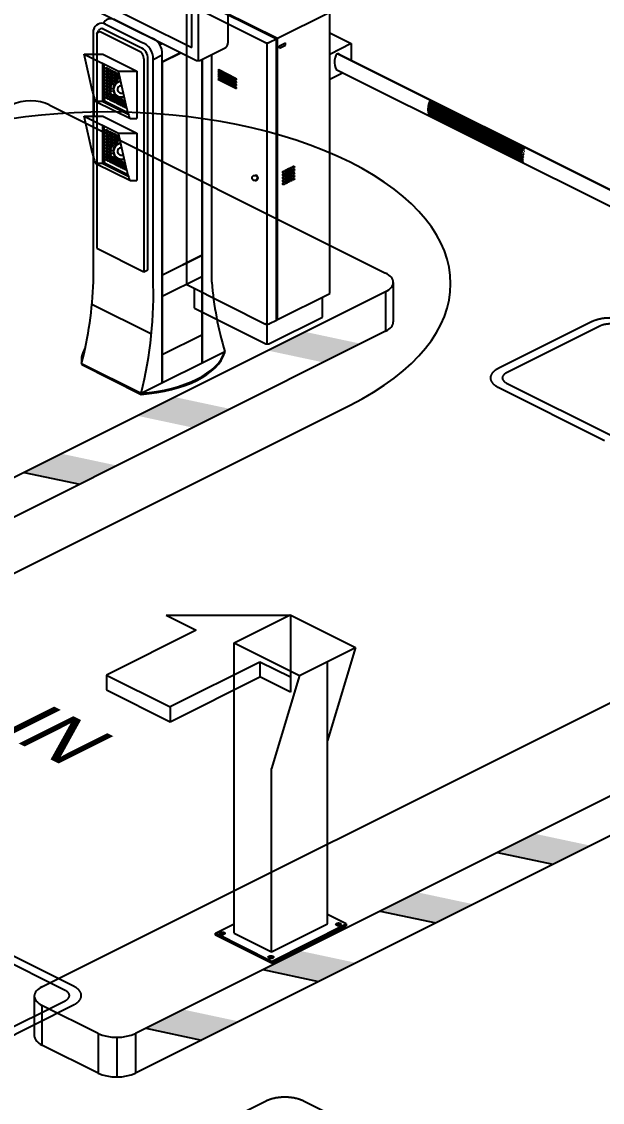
# Model space of a CAD drawing. Header units: millimetres. Extents: x 29838256 to 30236675, y -914750 to -833241.
# Drawn here: x 30048076 to 30050274, y -859853 to -855762 of the extents above; entities that cross this region are included whole.
import ezdxf
from ezdxf.enums import TextEntityAlignment as Align

# ---------------------------------------------------------------- set-up
doc = ezdxf.new("R2010")
doc.units = ezdxf.units.MM
doc.header["$LTSCALE"] = 600
doc.header["$MEASUREMENT"] = 0
doc.linetypes.add('CENTER2', pattern=[1.125, 0.75, -0.125, 0.125, -0.125])
for name, color, linetype in [('e-plan', 9, 'CONTINUOUS'), ('Parking-E', 7, 'CONTINUOUS'), ('Parking-S', 3, 'CONTINUOUS'), ('주차-기타', 7, 'CONTINUOUS')]:
    doc.layers.add(name, color=color, linetype=linetype)
doc.styles.add('돋움', font='Dotum.TTF')

msp = doc.modelspace()

# ---------------------------------------------------------------- hatches: boundary and pattern name
at = {"layer": 'Parking-E', "ltscale": 2}
h = msp.add_hatch(dxfattribs=at)
h.set_pattern_fill('ANSI31', color=1, scale=30.0049883209837, style=0)
h.set_pattern_definition([(44.99999999999999, (19714026.45604008, -372620.0193473104), (-2.652091338898841, 2.652091338898841), [])])
edge = h.paths.add_edge_path()
edge.add_ellipse((30049626.14229169, -856091.1304550337), major_axis=(0.6856046885217134, 30.66235225548472), ratio=0.3965700414209321, start_angle=-1.443971825384437e-11, end_angle=155.8445530182984)
edge.add_line((30049620.54077555, -856118.9967074394), (30049974.15295407, -856295.802796699))
edge.add_ellipse((30049979.7544702, -856267.9365442934), major_axis=(0.6856046885217134, 30.66235225548472), ratio=0.3965700414209321, start_angle=-1.4495071809506044e-11, end_angle=155.8445530182984, ccw=False)
edge.add_line((30049980.44007491, -856237.2741920381), (30049626.82789638, -856060.4681027784))
for points in [[(30049149.17240988, -856936.07985649), (30049359.57846131, -856980.9017723872), (30049218.13359016, -857051.6242079631), (30049007.72753849, -857006.8022922)], [(30048655.34512639, -857182.9934982382), (30048865.75117781, -857227.8154141352), (30048724.30630666, -857298.5378497113), (30048513.90025498, -857253.715933948)], [(30048226.57955827, -857397.3762822987), (30048436.98560969, -857442.1981981958), (30048295.54073854, -857512.9206337718), (30048085.13468686, -857468.0987180087)], [(30050018.28422543, -858835.9477483494), (30050228.69027685, -858880.7696642466), (30050087.2454057, -858951.4920998221), (30049876.83935402, -858906.6701840591)], [(30049574.57631819, -859057.8017019694), (30049784.98236961, -859102.6236178661), (30049643.53749846, -859173.346053442), (30049433.13144679, -859128.5241376791)], [(30049130.86841095, -859279.6556555892), (30049341.27446237, -859324.477571486), (30049199.82959122, -859395.200007062), (30048989.42353954, -859350.378091299)], [(30048687.16050371, -859501.5096092091), (30048897.56655513, -859546.3315251059), (30048756.12168398, -859617.0539606817), (30048545.7156323, -859572.2320449188)]]:
    msp.add_hatch(color=3, dxfattribs=at).paths.add_polyline_path(points)

# ---------------------------------------------------------------- linework, layer by layer
at = {"layer": 'e-plan', "extrusion": (0, -0.8660254037844386, 0.5000000000000002)}
msp.add_line((30046101.27387723, -858822.2213715347, -11238.90430466018), (30049319.14470176, -857213.2859592695, -8452.146424519877), dxfattribs=at)
at = {"layer": 'e-plan', "extrusion": (0, -0.8660254037844387, 0.5000000000000002)}
msp.add_arc((30048399.75303761, -435007.0248356233, 738142.408890002), 1300.21616057596, 314.9999999614165, 134.9999999614165, dxfattribs=at)
at = {"layer": 'Parking-E', "color": 3, "extrusion": (0, -0.8660254037844386, 0.5000000000000002)}
for p, q in [((30048736.82908634, -855674.3469297149, -8023.075237243837), (30049040.93555988, -855826.4001664782, -8286.439168773246)), ((30048738.8294189, -855673.3467634374, -8023.075237243837), (30049042.93589243, -855825.4000002008, -8286.439168773246)), ((30048740.82975145, -855672.3465971597, -8021.342898435195), (30049044.93622498, -855824.3998339231, -8284.706829964603)), ((30048701.4678685, -855692.0275386405, -8051.96661140439), (30048998.67405185, -855840.6306303157, -8309.354716347665)), ((30048818.15988741, -855946.3562584502, -8150.574967163056), (30048888.88232311, -855981.7174763021, -8211.822393100141)), ((30048818.15988741, -855957.3956507613, -8150.574967163056), (30048888.88232311, -855992.7568686133, -8211.822393100141)), ((30048821.69600919, -855943.340002003, -8153.637338459931), (30048885.34620133, -855975.1650980697, -8208.760021803282)), ((30048821.69600919, -855954.3793943144, -8153.637338459931), (30048885.34620133, -855986.2044903811, -8208.760021803282)), ((30048818.15988741, -855968.4350430726, -8153.024864200539), (30048888.88232311, -856003.7962609247, -8214.272290137622)), ((30048818.15988741, -855979.4744353839, -8155.474761238021), (30048888.88232311, -856014.8356532358, -8216.722187175104)), ((30048821.69600919, -855965.4187866257, -8156.087235497412), (30048885.34620133, -855997.2438826924, -8211.209918840763)), ((30048821.69600919, -855976.458178937, -8158.537132534895), (30048885.34620133, -856008.2832750038, -8213.659815878245)), ((30048701.4678685, -856757.2046240354, -8051.96661140439), (30048999.56412092, -856906.2527502477, -8310.125538777102)), ((30048729.75684278, -856846.3615819787, -8076.465581778982), (30048997.3803535, -856980.173337337, -8308.234340709641))]:
    msp.add_line(p, q, dxfattribs=at)
at = {"layer": 'Parking-E', "color": 3}
for p, q in [((30048701.4678685, -856757.2046240353, -8051.966611403926), (30048701.4678685, -855692.0275386403, -8051.966611404044)), ((30049242.49450163, -856790.7977809958, -8110.151666044834), (30049242.49450163, -855725.6206956003, -8110.151666044891)), ((30048347.99580427, -856746.3238466991, -8324.940060898474), (30048347.99580427, -855792.2195156937, -8324.940060898474)), ((30048359.99896654, -855807.6915248478, -8369.068068440418), (30048367.99912982, -855794.9030498386, -8335.96893100895)), ((30048359.99896654, -855807.6915248478, -8369.068068440418), (30048359.99896654, -856619.5700052857, -8742.65237934788)), ((30049040.93555987, -856891.5772518729, -8284.706829965126), (30049040.93555988, -855826.4001664787, -8284.706829965184)), ((30049042.93589243, -856890.5770855963, -8284.706829965126), (30049042.93589243, -855825.4000002011, -8284.706829965184)), ((30049044.93622498, -856889.5769193191, -8284.706829965126), (30049044.93622498, -855824.3998339234, -8284.706829965184)), ((30048608.15637163, -857128.1990095896, -8555.962819186016), (30048608.15637163, -855876.7351190153, -8555.962819186016)), ((30049005.57434202, -856981.8284242908, -8315.3305429338), (30049005.57434202, -855842.1719108408, -8315.3305429338)), ((30049052.17402187, -855862.3022566976, -8284.70682996517), (30049052.17402187, -855853.3225886953, -8284.706829965184)), ((30049074.88561923, -855850.9464580179, -8284.706829965184), (30049074.88561923, -855841.966790016, -8284.706829965184)), ((30049323.82530269, -855844.9818994482, -8039.717126215845), (30049323.82530269, -855906.9664733771, -8039.717126215845)), ((30048312.70056268, -855884.7220943066, -8456.53335824222), (30048382.71220209, -855884.7220943066, -8321.410931185772)), ((30048538.26967871, -855901.8418772148, -8555.962819186016), (30048538.14473221, -856708.6428881215, -8896.931137996136)), ((30048553.14722637, -856701.1416410413, -8555.96281918602), (30048553.14722637, -855894.2380288695, -8555.962819186016)), ((30048573.15055192, -856730.7642727285, -8555.96281918602), (30048573.15055192, -855894.2380288695, -8555.962819186016)), ((30048609.1565379, -856719.6310852856, -8555.962819186016), (30048609.1565379, -855913.7791449269, -8555.962819186016)), ((30048759.21301404, -856644.6028472157, -8363.645901743384), (30048759.21301404, -855904.4161396085, -8363.645901743388)), ((30048760.21318032, -857052.1706052424, -8363.645901743384), (30048760.21318032, -855903.9160564704, -8363.645901743384)), ((30048795.21900003, -856747.6199737844, -8363.645901743384), (30048795.21900003, -855886.4131466439, -8363.645901743384)), ((30048387.71303348, -856038.4576279805, -8263.09239304961), (30048387.71303348, -855939.923068968, -8263.09239304961)), ((30048442.00485143, -855949.3742386833, -8568.514157120759), (30048512.01649085, -855949.3742386833, -8511.924422712527)), ((30048821.69600919, -855943.340002003, -8156.087235497412), (30048818.15988741, -855946.3562584502, -8150.574967163056)), ((30048821.69600919, -855954.3793943144, -8156.087235497412), (30048818.15988741, -855957.3956507613, -8150.574967163056)), ((30048821.69600919, -855965.4187866257, -8158.537132534895), (30048818.15988741, -855968.4350430726, -8153.024864200539)), ((30048821.69600919, -855976.458178937, -8160.987029572392), (30048818.15988741, -855979.4744353839, -8155.474761238021)), ((30048885.34620133, -855975.1650980697, -8211.209918840763), (30048888.88232311, -855981.7174763021, -8211.822393100141)), ((30048885.34620133, -855986.2044903811, -8211.209918840763), (30048888.88232311, -855992.7568686133, -8211.822393100141)), ((30048885.34620133, -855997.2438826924, -8213.659815878245), (30048888.88232311, -856003.7962609247, -8214.272290137622)), ((30048348.71989904, -856043.3858127096, -8307.103454805048), (30048348.71989904, -856119.548271731, -8251.439101360005)), ((30048885.34620133, -856008.2832750038, -8216.109712915728), (30048888.88232311, -856014.8356532358, -8216.722187175104)), ((30048382.71220209, -856063.6372771062, -8218.114202234414), (30048356.76289074, -856063.6372771062, -8477.907681186256)), ((30048312.70056268, -856119.548271731, -8320.956401493511), (30048382.71220209, -856119.548271731, -8185.833974437061)), ((30048487.42987394, -856128.2894214828, -8590.427380772206), (30048512.01649085, -856128.2894214828, -8408.62769376114)), ((30048442.00485143, -856184.2004161078, -8432.93720037205), (30048512.01649085, -856184.2004161078, -8376.347465963818)), ((30048382.71220209, -856298.4634545305, -8082.537245485702), (30048356.76289074, -856298.4634545305, -8342.330724437546)), ((30048487.42987394, -856363.1155989071, -8454.850424023494), (30048512.01649085, -856363.1155989071, -8273.05073701243)), ((30048759.21301404, -857052.6706883811, -8363.645901743384), (30048759.21301404, -856645.603013493, -8363.645901743384)), ((30048609.1565379, -857127.698926451, -8555.962819186016), (30048609.1565379, -856720.631251563, -8555.962819186016)), ((30048729.75684278, -856846.3615819785, -8076.465581778923), (30048729.75684278, -856771.3491111787, -8076.465581778864)), ((30049214.20552735, -856879.9547389382, -8134.650636419714), (30049214.20552735, -856804.9422681367, -8134.650636419598)), ((30048844.72470503, -857014.4155911403, -8320.772703587383), (30048844.72470503, -857009.9148428922, -8320.772703587383)), ((30048528.14559517, -857168.2043978159, -8516.987383348958), (30048528.14559517, -857172.705146064, -8516.987383348958)), ((30049267.38528787, -859177.8676839793, -425393.2843922413), (30049267.38528787, -859179.2851668575, -425393.2843922413)), ((30048827.60035273, -859211.9553439765, -425393.2843922413), (30048827.60035273, -859213.3728268548, -425393.2843922413)), ((30049011.68186687, -859302.0858397108, -425393.2843922413), (30049011.68186687, -859303.5033225891, -425393.2843922413))]:
    msp.add_line(p, q, dxfattribs=at)
at = {"layer": 'Parking-E', "color": 3, "extrusion": (3.596714474285057e-14, -0.8660254037844386, 0.5000000000000002)}
for p, q in [((30048565.1492217, -855822.5291186655, -8456.514725562663), (30048426.00877391, -855753.111549097, -8313.747982359004)), ((30048523.96692578, -855859.0579102223, -8555.96281918602), (30048382.47828894, -855788.7153644281, -8369.602012210073)), ((30048530.14340199, -855840.0320285193, -8511.834811644077), (30048391.0029542, -855770.6144589512, -8369.068068440414)), ((30048519.33456863, -855873.3273214997, -8555.962819186016), (30048375.39412432, -855801.9476882463, -8369.068068440418)), ((30048598.75831339, -855848.684538571, -8533.78584722005), (30048608.06259476, -855844.0323978843, -8525.728103186595)), ((30048609.1565379, -855912.7789786495, -8484.7740695399), (30048677.35614708, -855878.6791740593, -8425.71147546127)), ((30048609.1565379, -855913.7791449269, -8484.7740695399), (30048678.35631336, -855879.179257198, -8424.845306057243)), ((30048573.15055192, -855904.796889516, -8530.958662251862), (30048608.15637163, -855887.293979662, -8500.642733104605)), ((30048609.1565379, -856719.6310852856, -8524.780720634544), (30048759.21301404, -856644.6028472157, -8394.828000294847)), ((30048609.1565379, -856720.631251563, -8524.78072063454), (30048759.21301404, -856645.603013493, -8394.828000294852)), ((30048538.14473221, -856708.6428881215, -8896.93113799613), (30048553.14722637, -856701.1416410413, -8883.938596933012)), ((30048608.15637163, -856801.144636891, -8525.646890038754), (30048760.21318032, -856725.1162325436, -8393.961830890648)), ((30048608.15637163, -857021.4090098563, -8488.653748983048), (30048760.21318032, -856945.3806055088, -8356.96868983494)), ((30048528.14559517, -857168.2043978159, -8594.93825502308), (30048844.72470503, -857009.9148428922, -8320.772703587376))]:
    msp.add_line(p, q, dxfattribs=at)
at = {"layer": 'Parking-E', "color": 3, "extrusion": (5.551115123125782e-17, -0.8660254037844387, 0.4999999999999999)}
for p, q in [((30049044.93622498, -855824.3998339241, -8281.242152349832), (30049240.49416907, -855726.6208618773, -8111.884004852693)), ((30049011.84851802, -855840.9436874063, -8309.89694713402), (30049042.93589243, -855825.4000002015, -8282.974491158258)), ((30049052.17402187, -855853.3225886953, -8274.974036378859), (30049074.88561923, -855841.966790016, -8255.305216105307)), ((30049052.17402187, -855862.3022566976, -8274.974036378859), (30049074.88561923, -855850.9464580179, -8255.305216105307)), ((30049044.93622498, -856889.5769193189, -8281.242152349832), (30049242.49450163, -856790.7977809939, -8110.15166604428)), ((30049012.14325941, -856905.973402107, -8309.64169360425), (30049042.93589243, -856890.5770855963, -8282.974491158258)), ((30049013.69332163, -856980.2108417952, -8308.299300337034), (30049214.20552735, -856879.954738938, -8134.650636419074))]:
    msp.add_line(p, q, dxfattribs=at)
at = {"layer": 'Parking-E', "color": 3, "extrusion": (8.326672684688674e-17, -0.8660254037844387, 0.4999999999999999)}
for p, q in [((30049242.49450163, -855804.3164989174, -7969.282586386799), (30049323.82530269, -855844.9818994475, -8039.717126214798)), ((30049323.82530269, -855844.9818994482, -8039.717126215845), (30049242.49450163, -855885.6472999784, -8110.151666044252)), ((30049292.84588335, -855955.4874054645, -8066.546090353683), (30049242.49450163, -855980.6630963281, -8110.151666044252))]:
    msp.add_line(p, q, dxfattribs=at)
at = {"layer": 'Parking-E', "color": 3, "extrusion": (-2.775557561562891e-17, -0.8660254037844388, 0.4999999999999999)}
for p, q in [((30048382.71220209, -855884.7220943066, -8456.53335824222), (30048512.01649085, -855949.3742386833, -8568.514157120759)), ((30048382.71220209, -856063.6372771062, 131000.6666384741), (30048382.71220209, -855919.9120694342, 131000.6666384741)), ((30048387.71303348, -856056.152435901, -8227.966136641584), (30048387.71303348, -855922.2282610476, -8298.218649457638)), ((30048512.01649085, -855949.3742386833, -8511.924422712527), (30048512.01649085, -856128.2894214828, -8408.627693761111)), ((30048382.71220209, -856063.6372771062, -8518.511395613119), (30048479.50144611, -856112.031899115, -8602.333339745202)), ((30048391.54881892, -856062.4644860551, 126768.0476975848), (30048477.42108272, -856105.2727606347, 32011.8168405194)), ((30048382.71220209, -856119.548271731, -8537.879532291516), (30048512.01649085, -856184.2004161078, -8649.860331170086)), ((30048382.71220209, -856298.4634545305, 131136.2435952228), (30048382.71220209, -856154.7382468585, 131136.2435952228)), ((30048387.71303348, -856290.9786133253, -8092.389179892873), (30048387.71303348, -856157.0544384719, -8162.641692708926)), ((30048512.01649085, -856184.2004161078, -8376.347465963818), (30048512.01649085, -856363.1155989071, -8273.050737012401)), ((30048382.71220209, -856298.4634545305, -8382.934438864408), (30048479.50144611, -856346.858076539, -8466.756382996491)), ((30048391.54881892, -856297.2906634796, 126903.6246543335), (30048477.42108272, -856340.0989380591, 32147.39379726811))]:
    msp.add_line(p, q, dxfattribs=at)
at = {"layer": 'Parking-E', "color": 3, "extrusion": (0, -0.8660254037844387, 0.4999999999999999)}
for p, q in [((30049273.21571786, -855883.66201352, -8136.757019740213), (30051746.16739918, -857120.1378541762, -10278.39599808648)), ((30049278.40103393, -855884.2543389973, -8141.247635178678), (30051748.50096751, -857119.30430579, -10280.41692754699)), ((30049266.92859703, -855942.5287623014, -8131.312213379547), (30051742.21384667, -857180.1713871197, -10274.97212118382))]:
    msp.add_line(p, q, dxfattribs=at)
at = {"layer": 'Parking-E', "extrusion": (0, -0.8660254037844386, 0.5000000000000002)}
for p, q in [((30048180.51348729, -856076.683039417, -6743.343240565685), (30049453.51732996, -856713.1849607524, -7845.796907434289)), ((30049453.51732996, -856783.9073964563, -7968.291759308594), (30045634.50580194, -858693.4131604632, -11275.65275991445)), ((30049453.51732996, -856933.9323380612, -7968.291759308594), (30045634.50580194, -858843.4381020683, -11275.65275991444)), ((30048152.80811916, -859415.0736229665, -12525.60534678373), (30051335.31772583, -857823.818819627, -9769.47117961209)), ((30051688.92990436, -858000.6249088871, -10075.70830929785), (30048506.42029768, -859591.8797122262, -12831.84247646936)), ((30051688.92990436, -858150.649850492, -10075.70830929785), (30048506.42029768, -859741.9046538312, -12831.84247646935)), ((30048364.97542627, -859591.8797122263, -12831.84247646932), (30048152.80811916, -859485.7960586703, -12648.10019865785)), ((30048364.97542627, -859741.9046538314, -12831.84247646932), (30048152.80811916, -859635.8210002753, -12648.10019865785))]:
    msp.add_line(p, q, dxfattribs=at)
at = {"layer": 'Parking-E', "color": 1, "ltscale": 2}
for p, q in [((30049626.82789638, -856060.4681027784, -8442.994149423012), (30049980.44007491, -856237.2741920381, -8749.231279108079)), ((30049620.54077555, -856118.9967074394, -8442.994149423012), (30049974.15295407, -856295.802796699, -8749.231279108079))]:
    msp.add_line(p, q, dxfattribs=at)
at = {"layer": 'Parking-E', "color": 3, "extrusion": (3.604564098013851e-14, -0.8660254037844385, 0.5000000000000002)}
for p, q in [((30048359.99896654, -856619.5700052857, -8742.65237934788), (30048538.14473221, -856708.6428881215, -8896.931137996136)), ((30048342.09801472, -856830.9208356048, -8582.63529378809), (30048567.22974344, -856943.4866999601, -8777.605090049276)), ((30048302.31405552, -857055.2886279885, -8407.157929344272), (30048528.14559517, -857168.2043978159, -8602.733779660946)), ((30048303.01696043, -857060.1408286948, -8485.717534532158), (30048528.14559517, -857172.705146064, -8602.733779660946))]:
    msp.add_line(p, q, dxfattribs=at)
at = {"layer": 'Parking-E'}
for p, q in [((30049482.81152199, -856748.5461786044, -7907.044333371435), (30049482.81152199, -856898.5711202094, -7907.044333371431)), ((30049453.51732996, -856783.9073964563, -7968.29175930858), (30049453.51732996, -856933.9323380612, -7968.29175930858)), ((30048123.51392712, -859450.4348408183, -12586.85277272068), (30048123.51392712, -859600.4597824231, -12586.85277272068)), ((30048152.80811916, -859485.7960586703, -12648.10019865783), (30048152.80811916, -859635.8210002753, -12648.10019865783)), ((30048364.97542627, -859591.8797122263, -12831.84247646931), (30048364.97542627, -859741.9046538314, -12831.84247646931)), ((30048506.42029768, -859591.8797122263, -12831.84247646931), (30048506.42029768, -859741.9046538314, -12831.84247646931)), ((30048435.69786197, -859606.5268082427, -12857.21199095291), (30048435.69786197, -859756.5517498476, -12857.21199095291))]:
    msp.add_line(p, q, dxfattribs=at)
at = {"layer": 'Parking-E', "color": 3, "ltscale": 2}
for p, q in [((30048085.13468712, -857468.0987178747, -9153.345890102844), (30048295.54073854, -857512.9206337718, -8971.128904460658)), ((30048879.83475891, -859212.8785361164, -12187.51955497718), (30048879.83475891, -858112.6956310137, -12187.51955497718)), ((30049233.44693743, -859177.5173182677, -12126.27212904574), (30049233.44693743, -858183.4180667169, -12126.27212904574)), ((30049021.27963032, -859283.6009718215, -12310.01440685379), (30049021.27963032, -858588.485409052, -12310.01440685379)), ((30049876.83935428, -858906.6701839255, -11645.02475962187), (30050087.2454057, -858951.4920998221, -11462.80777397968)), ((30049433.13144704, -859128.5241375453, -12029.28707915151), (30049643.53749846, -859173.346053442, -11847.07009350932)), ((30049304.16937313, -859177.5173182664, -12126.27212904417), (30049304.16937313, -859184.518482208, -12126.27212904417)), ((30048809.11232321, -859219.879700059, -12187.51955498061), (30048809.11232321, -859212.8785361185, -12187.51955498061)), ((30048989.4235398, -859350.3780911651, -12413.54939868121), (30049199.82959122, -859395.200007062, -12231.33241303903)), ((30049021.27963031, -859318.9621896741, -12371.26183279227), (30049021.27963031, -859325.9633536147, -12371.26183279227)), ((30048545.71563256, -859572.2320447848, -12797.81171821087), (30048756.12168398, -859617.0539606817, -12615.59473256868))]:
    msp.add_line(p, q, dxfattribs=at)
at = {"layer": 'Parking-E', "color": 6, "extrusion": (0, -0.8660254037844386, 0.5000000000000002)}
for p, q in [((30048622.32153202, -858008.1701049298, -26279.21257747985), (30048736.97370755, -858065.4961926916, -26378.5042740825)), ((30048622.32153202, -858008.1701049298, -26279.2125774801), (30048736.97370755, -858065.4961926907, -26378.50427408138)), ((30048622.32153202, -858008.1701049298, -26279.21257748015), (30048736.97370755, -858065.4961926907, -26378.5042740814)), ((30048622.32542909, -858008.1720534632, -26279.2159524392), (30048736.97760462, -858065.4981412243, -26378.5076490405)), ((30049093.15736866, -858243.5880232479, -26686.96837301943), (30048978.00882117, -858186.0137495017, -26587.24680568541)), ((30049093.15736866, -858299.499017873, -26686.96837301943), (30048978.00882117, -858241.9247441267, -26587.24680568541))]:
    msp.add_line(p, q, dxfattribs=at)
at = {"layer": 'Parking-E', "color": 6}
for p, q in [((30048622.32153202, -858008.1701049298, -26279.2125774801), (30049093.15736866, -858008.1701049298, -26279.2125774801)), ((30049093.15736866, -858008.1701049298, -26279.63996825614), (30049093.15736866, -858243.5880232448, -26279.63996825614)), ((30048736.97760462, -858065.4981412243, -26378.5076490405), (30048397.11754461, -858235.424274158, -26672.82834481496)), ((30048978.00882117, -858186.0137495017, -26587.24680568541), (30048638.15655531, -858355.9437795023, -26881.57425137461)), ((30048978.00882117, -858186.0137495017, -26587.24680568541), (30048978.00882117, -858241.9247441272, -26587.24680568541)), ((30048397.11754461, -858235.4242741584, -26672.82834481582), (30048397.11754461, -858291.335268783, -26672.82834481582)), ((30048397.11754461, -858235.424274158, -26672.82834481496), (30048638.15655531, -858355.9437795023, -26881.57425137461)), ((30048638.15265824, -858411.8528255944, -26881.57087641504), (30048978.00882117, -858241.9247441267, -26587.24680568171)), ((30049093.15736866, -858243.5880232458, -26686.96837301376), (30049093.15736866, -858299.499017873, -26686.96837301376)), ((30048397.11754461, -858291.3352687833, -26692.19648149374), (30048638.15655531, -858411.8547741278, -26900.94238805338)), ((30048638.15655531, -858355.9437795023, -26881.57425137461), (30048638.1565553, -858411.8547741271, -26881.57425137461))]:
    msp.add_line(p, q, dxfattribs=at)
at = {"layer": 'Parking-E', "color": 3, "ltscale": 2, "extrusion": (2.77555756156289e-17, -0.8660254037844385, 0.5000000000000002)}
for p, q in [((30048879.83475891, -858112.6956310135, -12187.51955497718), (30049092.00206603, -858006.6119774579, -12003.77727716657)), ((30049092.00206603, -858006.6119774581, -12003.77727716645), (30049339.53059099, -858130.3762399413, -12218.14326794924)), ((30049127.36328388, -858236.4598934972, -12401.88554575939), (30049339.53059099, -858130.3762399416, -12218.14326794878)), ((30049304.16937313, -859177.5173182664, -12126.27212904417), (30049233.44693744, -859142.1561004169, -12065.02470311285)), ((30048809.11232321, -859212.8785361183, -12187.51955498055), (30048879.83475891, -859177.5173182647, -12126.27212904167)), ((30049021.27963032, -859283.6009718216, -12310.01440685402), (30049233.44693743, -859177.517318266, -12126.27212904341)), ((30049021.27963031, -859318.9621896739, -12371.26183279169), (30049304.16937313, -859177.5173182664, -12126.27212904417)), ((30049021.27963031, -859325.9633536155, -12371.26183279169), (30049304.16937313, -859184.518482208, -12126.27212904417)), ((30049021.27963031, -859318.9621896741, -12371.26183279227), (30048809.11232321, -859212.8785361183, -12187.51955498061)), ((30049021.27963031, -859325.9633536157, -12371.26183279227), (30048809.11232321, -859219.8797000599, -12187.51955498061))]:
    msp.add_line(p, q, dxfattribs=at)
at = {"layer": 'Parking-E', "color": 3, "ltscale": 2, "extrusion": (-2.775557561562891e-17, -0.8660254037844387, 0.4999999999999999)}
msp.add_line((30048879.83475891, -858112.6956310137, -12187.51955497706), (30049127.36328388, -858236.4598934972, -12401.88554575933), dxfattribs=at)
at = {"layer": 'Parking-E', "color": 3, "ltscale": 2, "extrusion": (0, -0.8660254037844386, 0.5000000000000002)}
for p, q in [((30049339.53059099, -858130.3762399423, -12218.14326795035), (30049233.44693744, -858482.4017554971, -12126.27212904493)), ((30049127.36328388, -858236.4598934999, -12401.88554575857), (30049021.27963032, -858588.4854090548, -12310.01440685315)), ((30048879.83475891, -859212.8785361164, -12187.51955497741), (30049021.27963032, -859283.6009718215, -12310.01440685362))]:
    msp.add_line(p, q, dxfattribs=at)
at = {"layer": 'Parking-E', "color": 3, "extrusion": (-2.775557561562891e-17, -0.8660254037844388, 0.4999999999999999)}
for points, elevation in [([(30048312.70056268, -435265.9337633412), (30048442.00485143, -435395.2380520946)], 736989.6453655327), ([(30048312.70056268, -435265.9337633412), (30048442.00485143, -435395.2380520945)], 737260.7992790301)]:
    msp.add_lwpolyline(points, dxfattribs=dict(at, elevation=elevation))
at = {"layer": 'Parking-E', "color": 3, "extrusion": (-0.975900072948549, -0.2182178902359217, 0)}
for points, elevation in [([(7392482.042340605, -8505.443093227273), (7392337.36539344, -8456.533358243114)], -29137381.19811941), ([(7392711.209224284, -8369.866136478619), (7392566.532277117, -8320.956401494457)], -29137329.9548464)]:
    msp.add_lwpolyline(points, dxfattribs=dict(at, elevation=elevation))
at = {"layer": 'Parking-E', "color": 3, "extrusion": (-0.9759000729485515, -0.2182178902359102, 0)}
for points, elevation in [([(7392573.709283656, -8617.544377937007), (7392428.675934596, -8568.514157121448)], -29137493.27792977), ([(7392802.876167336, -8481.9674211885), (7392657.842818274, -8432.93720037294)], -29137442.03465676)]:
    msp.add_lwpolyline(points, dxfattribs=dict(at, elevation=elevation))
at = {"layer": 'Parking-E', "color": 3, "extrusion": (-0.9637471416627431, -0.248846993550172, 0.09626328863036789)}
for points, elevation in [([(8341169.837617815, 2771628.264862969, 0.5059305949318733), (8341209.487463047, 2771655.928748698)], -28746805.1907484), ([(8341397.20659805, 2771757.560720467, 0.5059305949318733), (8341436.856443285, 2771785.224606197)], -28746733.70387643)]:
    msp.add_lwpolyline(points, format="xyb", dxfattribs=dict(at, elevation=elevation))
at = {"layer": 'Parking-E', "color": 3, "extrusion": (0.4433424444698493, 0.8963523174129124, 0)}
for points, elevation in [([(-27313443.56443925, -8477.907681186347), (-27313589.39334687, -8590.079140347918)], 12554377.31443584), ([(-27313547.67285078, -8342.330724437637), (-27313693.5017584, -8454.502183599207)], 12554166.82744752)]:
    msp.add_lwpolyline(points, dxfattribs=dict(at, elevation=elevation))
at = {"layer": 'Parking-E', "color": 3, "extrusion": (-0.9571959729127613, -0.2588787813451855, 0.1294513267943745)}
for points, elevation in [([(8671321.443097517, 3717431.71721056, 0.5031538155354386), (8671361.12054087, 3717459.064312326)], -28541769.75397673), ([(8671548.125121891, 3717558.217072425, 0.5031538155354386), (8671587.802565236, 3717585.564174189)], -28541691.41184513)]:
    msp.add_lwpolyline(points, format="xyb", dxfattribs=dict(at, elevation=elevation))
at = {"layer": 'Parking-E', "color": 3}
for centre, radius in [((30048396.33620908, -855938.8528684757, 32823.27666825915), 2.805446366436168), ((30048396.33620908, -855950.1473846452, 32823.27666825915), 2.805446366436168), ((30048396.33620908, -855961.4419008149, 32823.27666825915), 2.805446366436168), ((30048404.37180162, -855942.8706647491, 32816.31764097886), 2.805446366436168), ((30048404.37180162, -855954.1651809188, 32816.31764097886), 2.805446366436168), ((30048404.37180162, -855965.4596970885, 32816.31764097886), 2.805446366436168), ((30048412.40739417, -855946.8884610226, 32809.35861369869), 2.805446366436168), ((30048412.40739417, -855958.1829771922, 32809.35861369869), 2.805446366436168), ((30048420.44298672, -855950.9062572961, 32802.3995864184), 2.805446366436168), ((30048420.44298672, -855962.2007734658, 32802.3995864184), 2.805446366436168), ((30048428.47857927, -855954.9240535697, 32795.44055913811), 2.805446366436168), ((30048436.51417181, -855958.9418498431, 32788.48153185794), 2.805446366436168), ((30048396.33620908, -855972.7364169846, 32823.27666825915), 2.805446366436168), ((30048396.33620908, -855984.0309331542, 32823.27666825915), 2.805446366436168), ((30048396.33620908, -855995.325449324, 32823.27666825915), 2.805446366436168), ((30048396.33620908, -856006.6199654936, 32823.27666825915), 2.805446366436168), ((30048404.37180162, -855976.7542132579, 32816.31764097886), 2.805446366436168), ((30048404.37180162, -855988.0487294277, 32816.31764097886), 2.805446366436168), ((30048404.37180162, -855999.3432455974, 32816.31764097886), 2.805446366436168), ((30048412.40739417, -855969.4774933619, 32809.35861369869), 2.805446366436168), ((30048412.40739417, -855980.7720095316, 32809.35861369869), 2.805446366436168), ((30048412.40739417, -855992.0665257013, 32809.35861369869), 2.805446366436168), ((30048412.40739417, -856003.3610418709, 32809.35861369869), 2.805446366436168), ((30048420.44298672, -855973.4952896354, 32802.3995864184), 2.805446366436168), ((30048420.44298672, -855984.7898058051, 32802.3995864184), 2.805446366436168), ((30048420.44298672, -855996.0843219748, 32802.3995864184), 2.805446366436168), ((30048428.47857927, -855966.2185697391, 32795.44055913811), 2.805446366436168), ((30048428.47857927, -855977.513085909, 32795.44055913811), 2.805446366436168), ((30048428.47857927, -855988.8076020787, 32795.44055913811), 2.805446366436168), ((30048436.51417181, -855970.2363660127, 32788.48153185794), 2.805446366436168), ((30048436.51417181, -855981.5308821825, 32788.48153185794), 2.805446366436168), ((30048444.54976436, -855974.2541622863, 32781.52250457777), 2.805446366436168), ((30048396.33620908, -856017.9144816631, 32823.27666825915), 2.805446366436168), ((30048396.33620908, -856029.2089978328, 32823.27666825915), 2.805446366436168), ((30048396.33620908, -856038.5273050491, 32823.27666825915), 2.805446366436168), ((30048404.37180162, -856010.637761767, 32816.31764097886), 2.805446366436168), ((30048404.37180162, -856021.9322779367, 32816.31764097886), 2.805446366436168), ((30048404.37180162, -856033.2267941063, 32816.31764097886), 2.805446366436168), ((30048404.37180162, -856042.5451013227, 32816.31764097886), 2.805446366436168), ((30048412.40739417, -856014.6555580405, 32809.35861369869), 2.805446366436168), ((30048412.40739417, -856025.9500742102, 32809.35861369869), 2.805446366436168), ((30048412.40739417, -856037.2445903799, 32809.35861369869), 2.805446366436168), ((30048412.40739417, -856046.5628975962, 32809.35861369869), 2.805446366436168), ((30048420.44298672, -856041.2623866533, 32802.3995864184), 2.805446366436168), ((30048428.47857927, -856045.2801829269, 32795.44055913811), 2.805446366436168), ((30048396.33620908, -856048.714421202, 32823.27666825915), 2.805446366436168), ((30048404.37180162, -856052.7322174753, 32816.31764097886), 2.805446366436168), ((30048412.40739417, -856056.7500137489, 32809.35861369869), 2.805446366436168), ((30048420.44298672, -856050.5806938697, 32802.3995864184), 2.805446366436168), ((30048420.44298672, -856060.7678100223, 32802.3995864184), 2.805446366436168), ((30048428.47857927, -856054.5984901431, 32795.44055913811), 2.805446366436168), ((30048428.47857927, -856064.7856062959, 32795.44055913811), 2.805446366436168), ((30048436.51417181, -856049.2979792004, 32788.48153185794), 2.805446366436168), ((30048436.51417181, -856058.6162864167, 32788.48153185794), 2.805446366436168), ((30048436.51417181, -856068.8034025693, 32788.48153185794), 2.805446366436168), ((30048444.54976436, -856053.3157754738, 32781.52250457765), 2.805446366436168), ((30048444.54976436, -856062.6340826902, 32781.52250457765), 2.805446366436168), ((30048444.54976436, -856072.8211988428, 32781.52250457765), 2.805446366436168), ((30048452.58535691, -856057.3335717473, 32774.56347729736), 2.805446366436168), ((30048452.58535691, -856066.6518789638, 32774.56347729736), 2.805446366436168), ((30048452.58535691, -856076.8389951163, 32774.56347729736), 2.805446366436168), ((30048460.62094945, -856061.3513680209, 32767.60445001719), 2.805446366436168), ((30048460.62094945, -856070.6696752373, 32767.60445001719), 2.805446366436168), ((30048460.62094945, -856080.8567913898, 32767.60445001719), 2.805446366436168), ((30048468.656542, -856084.8745876633, 32760.64542273691), 2.805446366436168), ((30048396.33620908, -856173.6790459, 32958.85362500785), 2.805446366436168), ((30048396.33620908, -856184.9735620697, 32958.85362500785), 2.805446366436168), ((30048396.33620908, -856196.2680782394, 32958.85362500785), 2.805446366436168), ((30048396.33620908, -856207.562594409, 32958.85362500785), 2.805446366436168), ((30048404.37180162, -856177.6968421736, 32951.89459772757), 2.805446366436168), ((30048404.37180162, -856188.9913583433, 32951.89459772757), 2.805446366436168), ((30048404.37180162, -856200.2858745127, 32951.89459772757), 2.805446366436168), ((30048412.40739417, -856181.714638447, 32944.9355704474), 2.805446366436168), ((30048412.40739417, -856193.0091546167, 32944.9355704474), 2.805446366436168), ((30048412.40739417, -856204.3036707863, 32944.9355704474), 2.805446366436168), ((30048420.44298672, -856185.7324347206, 32937.97654316712), 2.805446366436168), ((30048420.44298672, -856197.0269508902, 32937.97654316712), 2.805446366436168), ((30048420.44298672, -856208.3214670599, 32937.97654316712), 2.805446366436168), ((30048428.47857927, -856189.750230994, 32931.01751588682), 2.805446366436168), ((30048428.47857927, -856201.0447471637, 32931.01751588682), 2.805446366436168), ((30048436.51417181, -856193.7680272675, 32924.05848860666), 2.805446366436168), ((30048436.51417181, -856205.0625434374, 32924.05848860666), 2.805446366436168), ((30048444.54976436, -856209.0803397108, 32917.09946132648), 2.805446366436168), ((30048396.33620908, -856218.8571105787, 32958.85362500785), 2.805446366436168), ((30048396.33620908, -856230.1516267484, 32958.85362500785), 2.805446366436168), ((30048396.33620908, -856241.446142918, 32958.85362500785), 2.805446366436168), ((30048404.37180162, -856211.5803906826, 32951.89459772757), 2.805446366436168), ((30048404.37180162, -856222.8749068523, 32951.89459772757), 2.805446366436168), ((30048404.37180162, -856234.1694230218, 32951.89459772757), 2.805446366436168), ((30048404.37180162, -856245.4639391914, 32951.89459772757), 2.805446366436168), ((30048412.40739417, -856215.5981869561, 32944.9355704474), 2.805446366436168), ((30048412.40739417, -856226.8927031257, 32944.9355704474), 2.805446366436168), ((30048412.40739417, -856238.1872192953, 32944.9355704474), 2.805446366436168), ((30048412.40739417, -856249.481735465, 32944.9355704474), 2.805446366436168), ((30048420.44298672, -856219.6159832296, 32937.97654316712), 2.805446366436168), ((30048420.44298672, -856230.9104993992, 32937.97654316712), 2.805446366436168), ((30048428.47857927, -856212.3392633335, 32931.01751588682), 2.805446366436168), ((30048428.47857927, -856223.633779503, 32931.01751588682), 2.805446366436168), ((30048436.51417181, -856216.3570596068, 32924.05848860666), 2.805446366436168), ((30048396.33620908, -856252.7406590877, 32958.85362500785), 2.805446366436168), ((30048396.33620908, -856264.0351752574, 32958.85362500785), 2.805446366436168), ((30048396.33620908, -856273.3534824736, 32958.85362500785), 2.805446366436168), ((30048396.33620908, -856283.5405986262, 32958.85362500785), 2.805446366436168), ((30048404.37180162, -856256.7584553611, 32951.89459772757), 2.805446366436168), ((30048404.37180162, -856268.0529715307, 32951.89459772757), 2.805446366436168), ((30048404.37180162, -856277.3712787471, 32951.89459772757), 2.805446366436168), ((30048404.37180162, -856287.5583948998, 32951.89459772757), 2.805446366436168), ((30048412.40739417, -856260.7762516346, 32944.9355704474), 2.805446366436168), ((30048412.40739417, -856272.0707678044, 32944.9355704474), 2.805446366436168), ((30048412.40739417, -856281.3890750207, 32944.9355704474), 2.805446366436168), ((30048412.40739417, -856291.5761911733, 32944.9355704474), 2.805446366436168), ((30048420.44298672, -856276.0885640779, 32937.97654316712), 2.805446366436168), ((30048420.44298672, -856285.406871294, 32937.97654316712), 2.805446366436168), ((30048428.47857927, -856280.1063603514, 32931.01751588682), 2.805446366436168), ((30048428.47857927, -856289.4246675676, 32931.01751588682), 2.805446366436168), ((30048436.51417181, -856284.1241566248, 32924.05848860666), 2.805446366436168), ((30048444.54976436, -856288.1419528984, 32917.09946132636), 2.805446366436168), ((30048452.58535691, -856292.1597491718, 32910.14043404608), 2.805446366436168), ((30048420.44298672, -856295.5939874469, 32937.97654316712), 2.805446366436168), ((30048428.47857927, -856299.6117837202, 32931.01751588682), 2.805446366436168), ((30048436.51417181, -856293.4424638412, 32924.05848860666), 2.805446366436168), ((30048436.51417181, -856303.6295799938, 32924.05848860666), 2.805446366436168), ((30048444.54976436, -856297.4602601147, 32917.09946132636), 2.805446366436168), ((30048444.54976436, -856307.6473762672, 32917.09946132636), 2.805446366436168), ((30048452.58535691, -856301.4780563881, 32910.14043404608), 2.805446366436168), ((30048452.58535691, -856311.6651725408, 32910.14043404608), 2.805446366436168), ((30048460.62094945, -856296.1775454454, 32903.18140676591), 2.805446366436168), ((30048460.62094945, -856305.4958526617, 32903.18140676591), 2.805446366436168), ((30048460.62094945, -856315.6829688143, 32903.18140676591), 2.805446366436168), ((30048468.656542, -856319.7007650879, 32896.22237948562), 2.805446366436168), ((30049067.67495057, -856330.9467745252, -10010.71165635377), 3.542095368863256), ((30049076.9084324, -856326.3300336124, -9999.250548911192), 3.542095368863256), ((30049086.14191423, -856321.7132926991, -9991.254119083362), 3.542095368863256), ((30049086.14191423, -856332.7746675692, -9991.254119083362), 3.542095368863256), ((30049095.37539605, -856317.0965517854, -9983.257689255543), 3.542095368863256), ((30049095.37539605, -856328.1579266555, -9983.257689255543), 3.542095368863256), ((30049104.60887788, -856312.4798108716, -9975.261259427725), 3.542095368863256), ((30049104.60887788, -856323.5411857421, -9975.261259427725), 3.542095368863256), ((30049104.60887788, -856334.6025606125, -9975.261259427725), 3.542095368863256), ((30048957.96226291, -856353.3897230511, -10010.71165635377), 9.826203909144528), ((30049067.67495057, -856342.0081493956, -10010.71165635377), 3.542095368863256), ((30049067.67495057, -856353.0695242658, -10010.71165635377), 3.542095368863256), ((30049067.67495057, -856364.1308991362, -10010.71165635377), 3.542095368863256), ((30049067.67495057, -856375.1922740067, -10010.71165635377), 3.542095368863256), ((30049076.9084324, -856337.3914084829, -9999.250548911192), 3.542095368863256), ((30049076.9084324, -856348.4527833533, -9999.250548911192), 3.542095368863256), ((30049076.9084324, -856359.5141582238, -9999.250548911192), 3.542095368863256), ((30049076.9084324, -856370.5755330939, -9999.250548911192), 3.542095368863256), ((30049086.14191423, -856343.8360424397, -9991.254119083362), 3.542095368863256), ((30049086.14191423, -856354.89741731, -9991.254119083362), 3.542095368863256), ((30049086.14191423, -856365.9587921802, -9991.254119083362), 3.542095368863256), ((30049095.37539605, -856339.219301526, -9983.257689255543), 3.542095368863256), ((30049095.37539605, -856350.2806763964, -9983.257689255543), 3.542095368863256), ((30049095.37539605, -856361.3420512667, -9983.257689255543), 3.542095368863256), ((30049104.60887788, -856345.6639354827, -9975.261259427725), 3.542095368863256), ((30049104.60887788, -856356.7253103531, -9975.261259427725), 3.542095368863256)]:
    msp.add_circle(centre, radius, dxfattribs=at)
at = {"layer": 'Parking-E', "color": 3, "extrusion": (0, -0.8660254037844385, 0.5000000000000002)}
for centre, radius in [((30049275.38274267, -797993.3259812123, 531372.5887157341), 10.00166277366123), ((30049275.38274267, -797992.8258980729, 531371.72254633), 8.001330218928986), ((30048835.59780753, -798010.369811211, 531402.109495247), 10.00166277366123), ((30048835.59780753, -798009.8697280714, 531401.243325843), 8.001330218928986), ((30049019.67932167, -798055.435059078, 531480.1647942082), 10.00166277366123), ((30049019.67932167, -798054.934975939, 531479.298624805), 8.001330218928986)]:
    msp.add_circle(centre, radius, dxfattribs=at)
at = {"layer": 'Parking-E', "color": 3}
for centre, radius, start, end in [((30048413.19974512, -855781.2214909774, -8280.648844927533), 30.89077614753555, 61.46813923183728, 155.872772804591), ((30048378.19392541, -855798.7244008314, -8335.96893100895), 30.89077614753555, 61.46813923183728, 167.8438354258081), ((30048378.19392541, -855798.7244008314, -8335.96893100895), 10.88745060021309, 61.46813923183728, 159.452318479546), ((30048370.19376213, -855811.5128758405, -8369.068068440418), 10.88745060021309, 61.46813923183728, 159.452318479546), ((30048510.83232074, -855899.5174591928, -8555.962819186016), 62.54146081918127, 355.1576205966919, 72.01473076459052), ((30048545.83814045, -855882.0145493386, -8500.642733104602), 62.54146081918127, 355.1576205966919, 72.01473076459052), ((30049005.61842164, -855825.7576780984, -8308.672833839817), 16.41429192924412, 241.8983643149952, 300.8240951990888), ((30048510.83232074, -855899.5174591928, -8555.962819186016), 27.53564111136696, 355.1576205966919, 72.01473076459052), ((30048510.83232074, -855899.5174591928, -8555.962819186016), 42.53813527185881, 355.1576205966919, 72.01473076459052), ((30049274.80061422, -855892.7802902176, -8136.757019740213), 9.254991429384665, 67.10617643662603, 99.86037317768415), ((30048444.54976436, -855962.9596461166, 32781.52250457777), 2.805446366436168, 92.13190643356339, 291.4945063106379), ((30048452.72882307, -856018.0222928671, -8084.862497978083), 30.88440945204809, 94.19871785047697, 291.0100474563041), ((30048452.72882307, -856018.0222928671, -8084.862497978083), 29.88424317468196, 93.91525620984163, 291.293509095243), ((30048452.72882307, -856018.0222928671, -8084.862497978083), 28.88407689731584, 93.61192655554056, 291.5968386726947), ((30048452.72882307, -856018.0222928671, -8084.862497978083), 14.13724357930693, 83.9808474190982, 301.2279177572559), ((30048394.83170662, -856056.152435901, 154389.166034197), 7.114726194415102, 180, 244.6809284239278), ((30048468.656542, -856065.3691642943, 32760.64542273691), 2.805446366436168, 116.9691309018013, 268.2808739496023), ((30048468.656542, -856074.6874715107, 32760.64542273691), 2.805446366436168, 74.05492381399478, 311.1950810117719), ((30048444.54976436, -856197.7858235411, 32917.09946132648), 2.805446366436168, 92.13190643356339, 291.4945063106379), ((30048452.72882307, -856252.8484702911, -7949.285541229374), 30.88440945204809, 94.19871785047697, 291.0100474563041), ((30048452.72882307, -856252.8484702911, -7949.285541229374), 29.88424317468196, 93.91525620984163, 291.293509095243), ((30048452.72882307, -856252.8484702911, -7949.285541229374), 28.88407689731584, 93.61192655554056, 291.5968386726947), ((30048452.72882307, -856252.8484702911, -7949.285541229374), 14.13724357930693, 83.9808474190982, 301.2279177572559), ((30048394.83170662, -856290.9786133253, 154524.7429909458), 7.114726194415102, 180, 244.6809284239278), ((30048468.656542, -856300.1953417187, 32896.22237948562), 2.805446366436168, 116.9691309018013, 268.2808739496023), ((30048468.656542, -856309.5136489351, 32896.22237948562), 2.805446366436168, 74.05492381399478, 311.1950810117719), ((30048960.78380942, -856353.3897230511, -10010.71165635377), 9.826203909144528, 261.7453718861415, 98.25462811385846), ((30047046.26180153, -856794.7092352842, -8516.987383348958), 1528.227147480424, 345.8537589449267, 2.398103201499552), ((30046821.10705389, -856682.3788841437, -8363.915496735535), 1528.227147480576, 345.8537589449267, 357.6018967985004), ((30050116.88123587, -856633.9878838565, -8363.645901743384), 1326.538095006688, 184.9140147821207, 196.4626049053818), ((30049005.50816935, -856890.554160637, -8307.485551961234), 16.78622731687191, 237.608358620104, 299.8472955577259), ((30049005.58169441, -856960.6811209896, -8306.0938484097), 21.14730457916335, 239.6887990418439, 300.5746530779221)]:
    msp.add_arc(centre, radius, start, end, dxfattribs=at)
at = {"layer": 'Parking-E', "extrusion": (0, -0.8660254037844387, 0.5000000000000002)}
for centre, start, end in [((30048109.79105158, -433948.9705081803, 738012.4834793719), 45.0000000385835, 134.9999999614165), ((30049382.79489425, -435221.9743508516, 738012.483479371), 314.9999999614165, 45.0000000385835), ((30049382.79489425, -435296.9868216543, 738142.4088900024), 314.9999999614165, 0), ((30048223.53055486, -440625.7516752804, 738012.4834793708), 134.9999999614165, 225.0000000385835), ((30048223.53055486, -440700.7641460824, 738142.4088900019), 180, 225.0000000385835), ((30048435.69786197, -440837.9189823922, 738012.4834793708), 225.0000000385835, 314.9999999614165), ((30048435.69786197, -440912.9314531944, 738142.4088900019), 225.0000000385835, 314.9999999614165)]:
    msp.add_arc(centre, 100.0166277366123, start, end, dxfattribs=at)
at = {"layer": 'Parking-E', "color": 3, "extrusion": (3.604564098013851e-14, -0.8660254037844387, 0.5000000000000003)}
for centre, radius, start, end in [((30048593.64012062, -435812.87791765, 738011.2262039764), 291.8036264463497, 161.7157987866432, 185.0980599491842), ((30048474.09912704, -435656.9114944029, 738031.9711983731), 374.5455109015354, 278.2966763276529, 351.7033235940406), ((30048474.09912704, -435659.1618685269, 738035.8689606921), 374.5455109015354, 278.2966763276529, 351.7033235940406), ((30048593.66623353, -435852.9875325075, 737992.9957625363), 291.8036264463497, 179.3375074435669, 185.0980599491842)]:
    msp.add_arc(centre, radius, start, end, dxfattribs=at)
at = {"layer": 'Parking-E', "color": 3, "extrusion": (0, -0.8660254037844387, 0.5000000000000003)}
for centre in [(30049275.38274267, -797993.6189685962, 531373.0961847693), (30048835.59780753, -798010.6627985951, 531402.6169642828), (30049019.67932167, -798055.7280464619, 531480.6722632447)]:
    msp.add_arc(centre, 8.001330218928986, 167.9786600995451, 12.0213399004549, dxfattribs=at)
at = {"layer": 'Parking-E', "color": 3}
msp.add_ellipse((30049272.53011316, -855914.3243657755, -8136.757019740207), major_axis=(0.6856046885217132, 30.66235225548471), ratio=0.396570041420932, start_param=-2.520206265899105e-13, end_param=2.720000571468173, dxfattribs=at)
at = {"layer": 'Parking-E', "color": 1, "ltscale": 2}
for centre in [(30049626.14229169, -856091.1304550337, -8442.994149423006), (30049979.7544702, -856267.9365442934, -8749.231279108077)]:
    msp.add_ellipse(centre, major_axis=(0.6856046885217132, 30.66235225548471), ratio=0.396570041420932, start_param=-2.520206265899105e-13, end_param=2.720000571468173, dxfattribs=at)
at = {"layer": 'Parking-S', "color": 0, "linetype": 'CENTER2', "extrusion": (0, -0.8660254037844386, 0.5000000000000002)}
for points, elevation in [([(30050233.45494493, -435296.1628417936), (30049879.84276642, -435649.7750203133, 0.4142135623730951), (30049879.84276642, -435791.2198917212), (30051365.01391624, -437276.3910414837, 0.4142135623730951), (30051506.45878763, -437276.3910414728), (30051860.07096614, -436922.7788629638, 0.4142135623730951), (30051860.07096615, -436781.3339915455), (30050374.89981633, -435296.1628418039, 0.4142135623730951)], 738142.4088900022), ([(30050265.280041, -435327.9879378626), (30049911.66786248, -435681.6001163804, 0.4142135623730416), (30049911.66786248, -435759.3947956546), (30051396.8390123, -437244.565945416, 0.4142135623732607), (30051474.63369157, -437244.5659454085), (30051828.24587008, -436890.9537668971, 0.4142135623730414), (30051828.24587009, -436813.1590876096), (30050343.07472026, -435327.9879378718, 0.4142135623732607)], 738142.4088900023), ([(30046645.69869071, -438840.94762149), (30046292.08651219, -439194.5598000311, 0.4142135623730951), (30046292.0865122, -439336.0046714285), (30047777.25766201, -440821.1758211908, 0.4142135623730951), (30047918.70253341, -440821.1758211908), (30048272.31471194, -440467.5636426606, 0.4142135623730951), (30048272.31471192, -440326.1187712523), (30046787.14356212, -438840.9476214903, 0.4142135623730951)], 738142.4088900024), ([(30046677.52378677, -438872.7727175567), (30046323.91160825, -439226.3848960969, 0.4142135623730415), (30046323.91160826, -439304.1795753592), (30047809.08275807, -440789.3507251235, 0.4142135623728222), (30047886.87743734, -440789.350725124), (30048240.48961588, -440435.7385465935, 0.4142135623730414), (30048240.48961586, -440357.9438673238), (30046755.31846605, -438872.7727175573, 0.4142135623728223)], 738142.4088900022), ([(30049001.4773476, -441195.8211960315), (30048647.8651691, -441549.433374562, 0.4142135623730951), (30048647.8651691, -441690.8782459701), (30050133.03631889, -443176.0493957322, 0.4142135623730951), (30050274.48119031, -443176.0493957322), (30050628.09336885, -442822.4372171914, 0.4142135623730951), (30050628.09336882, -442680.9923457939), (30049142.92221901, -441195.8211960317, 0.4142135623730951)], 738142.4088900025)]:
    msp.add_lwpolyline(points, format="xyb", close=True, dxfattribs=dict(at, elevation=elevation))
at = {"layer": '주차-기타', "color": 3, "extrusion": (0, -0.8660254037844385, 0.5000000000000002)}
msp.add_line((30048344.37939768, -855671.197774871, -8243.511438500138), (30048720.41382771, -855859.2149898809, -8569.166807594875), dxfattribs=at)
at = {"layer": '주차-기타', "color": 3, "extrusion": (-2.490954491285446e-17, -0.8660254037844385, 0.5000000000000002)}
for p, q in [((30048857.17744339, -855841.575214546, -8514.631710538592), (30048857.17744339, -855640.6239127703, -8630.650998712877)), ((30048755.33713581, -855906.354078721, -8594.826673670581), (30048845.86185366, -855861.0917198653, -8516.429968462024))]:
    msp.add_line(p, q, dxfattribs=at)
at = {"layer": '주차-기타', "color": 3, "extrusion": (-1.03405782200805e-17, -0.8660254037844386, 0.5000000000000003)}
for p, q in [((30048345.71278837, -855712.8574946388, -8259.680758949144), (30048732.70595639, -855906.354078721, -8594.826673670768)), ((30048744.02154626, -855697.201861334, -8728.64688021398), (30048744.02154626, -855908.6976140838, -8606.539750431484))]:
    msp.add_line(p, q, dxfattribs=at)
at = {"layer": '주차-기타', "color": 3}
msp.add_line((30048720.41382771, -855859.2149898809, -8569.166807594875), (30048720.41382771, -855720.9247070077, -8569.166807594875), dxfattribs=at)
at = {"layer": '주차-기타', "color": 3, "extrusion": (-0.7071067806404955, 0.3535533908664598, 0.6123724361685972)}
msp.add_arc((-12672759.37880334, 16686074.97661216, -21555550.47739332), 16.00266043785797, 39.23152050498913, 129.2315205080167, dxfattribs=at)
at = {"layer": '주차-기타', "color": 3, "extrusion": (-3.723415889847482e-14, -0.8660254037845019, 0.4999999999998907)}
msp.add_arc((30048744.02154613, -435385.1996894322, 736939.232554792), 16.00266043785797, 225.0000000385872, 314.9999999614156, dxfattribs=at)

# ---------------------------------------------------------------- texts
at = {"layer": 'Parking-E', "extrusion": (0, -0.8660254037844386, 0.5000000000000002), "style": '돋움'}
for rotation, p in [(314.9999999615299, (30048205.66559638, -452669.5490837369, 729917.2656767298)), (314.9999999994701, (30048205.66559638, -452669.5490837367, 729917.2656767294)), (314.9999999994701, (30048205.66559638, -452669.5490837367, 729917.2656767294)), (314.9999999994701, (30048205.66949345, -452669.5529808036, 729917.2656767293))]:
    msp.add_text('IN', height=292.77072, rotation=rotation, dxfattribs=at).set_placement(p, align=Align.MIDDLE_CENTER)

doc.saveas('drawing.dxf')
